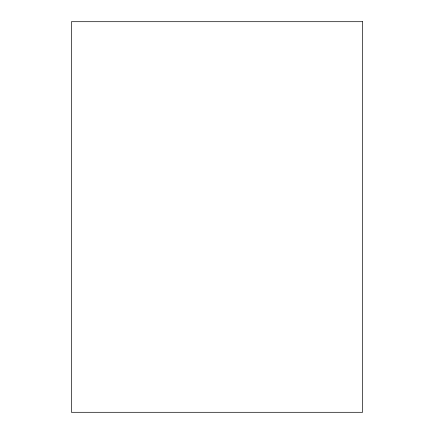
<?xml version="1.0" encoding="UTF-8"?>
<svg xmlns="http://www.w3.org/2000/svg" width="434" height="434" viewBox="0 0 434 434"><rect width="100%" height="100%" fill="white"/><g stroke="black" fill="none" stroke-linecap="round" stroke-linejoin="round"><path stroke-width="0.65" d="M362.585 21.7L71.415 21.7L71.415 412.3L362.585 412.3L362.585 21.7"/></g></svg>
